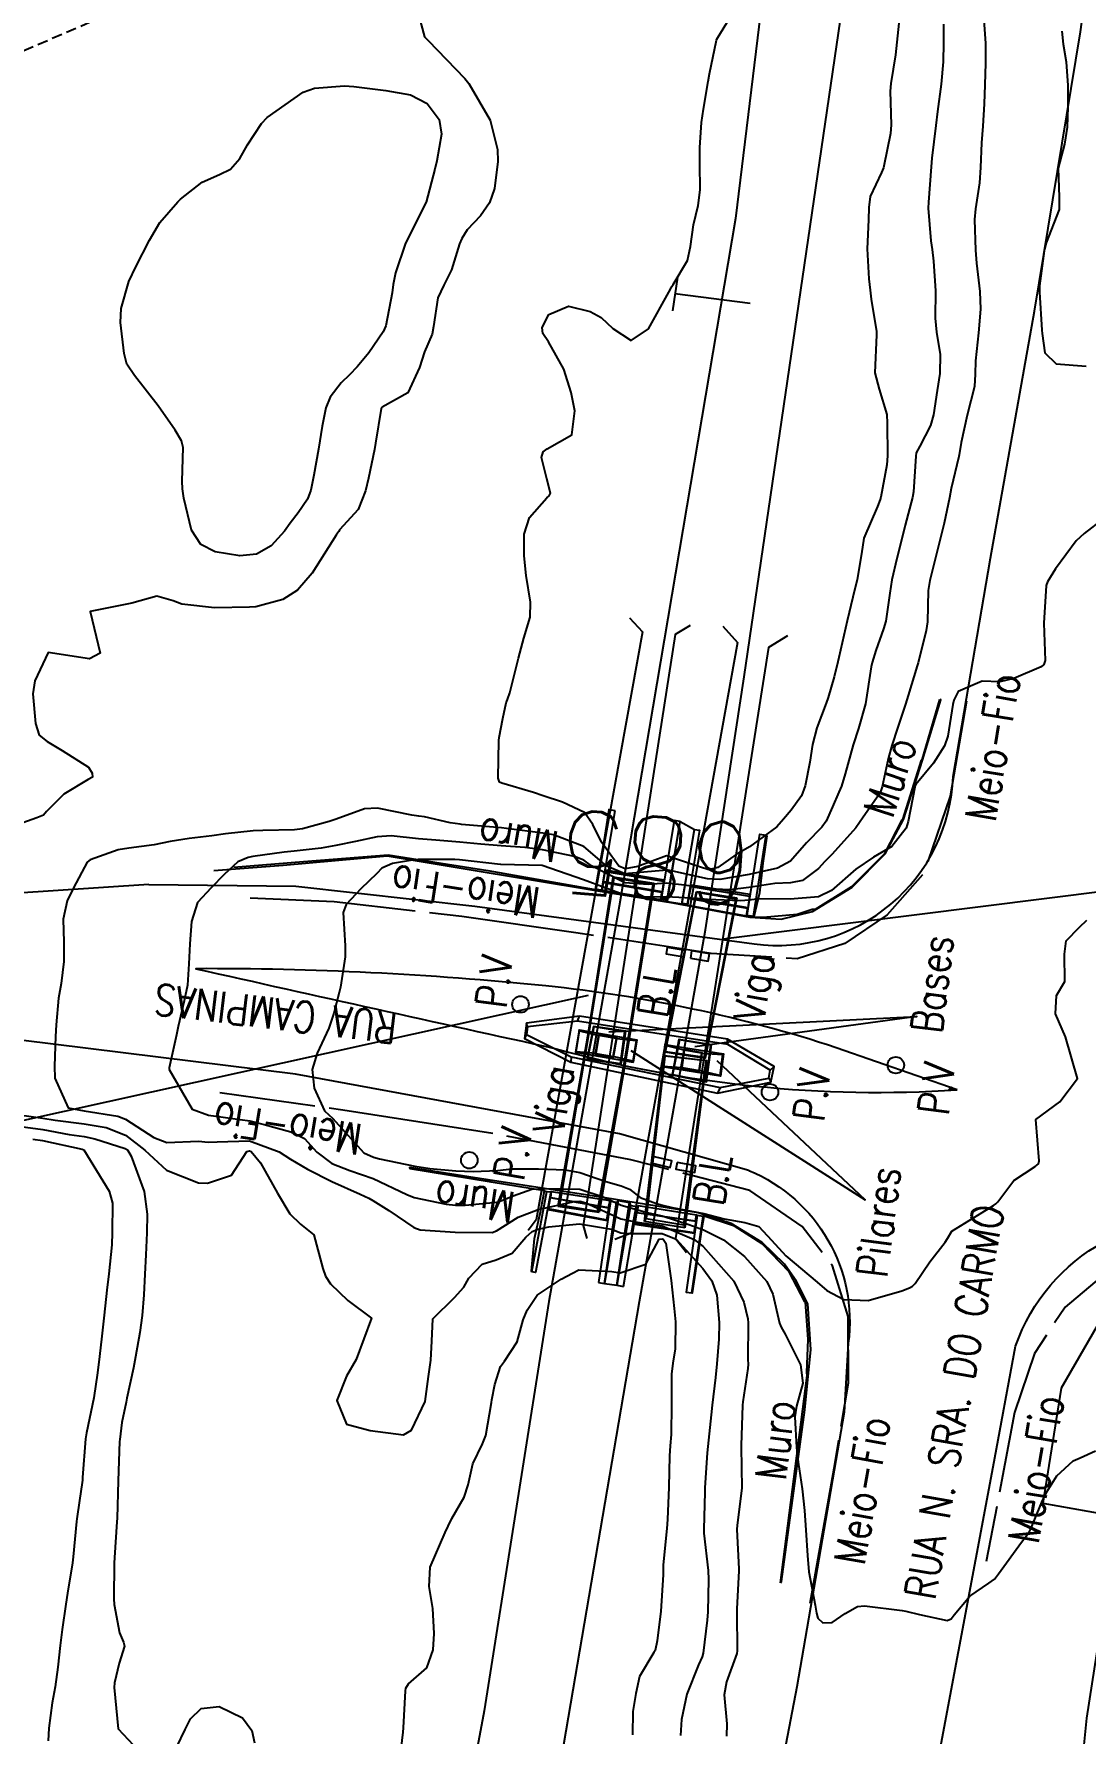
# Model space of a CAD drawing. Header units: metres. Extents: x 292545 to 299085, y 7450245 to 7463078.
# Drawn here: x 297021.1 to 297071.9, y 7453229 to 7453311.2 of the extents above; entities that cross this region are included whole.
import ezdxf
from ezdxf.enums import TextEntityAlignment as Align

# ---------------------------------------------------------------- set-up
doc = ezdxf.new("R2010")
doc.units = ezdxf.units.M
for name, pattern in [('CONTINUO', [0]), ('DASHED', [0.75, 0.5, -0.25]), ('TRACEJADO', [8.7, 8, -0.7])]:
    doc.linetypes.add(name, pattern=pattern)
for name, color, linetype in [('B.L.', 45, 'CONTINUO'), ('BASE', 45, 'Continuous'), ('Cotas', 45, 'Continuous'), ('Curvas de Nivel 1m', 11, 'Continuous'), ('Curvas de Nivel 5m', 15, 'Continuous'), ('Edificações', 30, 'Continuous'), ('Linha Férrea', 20, 'Continuous'), ('MEIO-FIO', 45, 'Continuous'), ('MURETA', 30, 'Continuous'), ('MURO', 30, 'Continuous'), ('P.I.', 45, 'CONTINUO'), ('P.V.', 45, 'CONTINUO'), ('PILAR', 45, 'Continuous'), ('Pontes e viadutos', 190, 'Continuous'), ('Pórtico', 62, 'Continuous'), ('TEXTO', 45, 'Continuous'), ('Vias Primárias', 230, 'Continuous'), ('Vias Secundárias', 230, 'DASHED'), ('VIGA', 190, 'Continuous')]:
    doc.layers.add(name, color=color, linetype=linetype)
doc.styles.add('ROMANS', font='romans', dxfattribs={"height": 0.2})
doc.styles.add('Style-STANDARD', font='STANDARD.shx')

msp = doc.modelspace()

# ---------------------------------------------------------------- linework, layer by layer
at = {"layer": 'B.L.', "linetype": 'CONTINUO'}
for points in [[(297051.697, 7453267.067, 682.752), (297051.648, 7453266.757, 682.789), (297052.527, 7453266.62, 682.78), (297052.576, 7453266.93, 682.752)], [(297052.82, 7453266.561, 682.777), (297053.683, 7453266.413, 682.806), (297053.743, 7453266.764, 682.776), (297052.88, 7453266.912, 682.776)], [(297051.01, 7453256.968, 682.921), (297050.933, 7453256.652, 682.864), (297051.844, 7453256.43, 682.864), (297051.921, 7453256.747, 682.935)], [(297052.181, 7453256.676, 682.92), (297052.121, 7453256.351, 682.894), (297053.031, 7453256.185, 682.894), (297053.09, 7453256.51, 682.939)]]:
    msp.add_polyline3d(points, close=True, dxfattribs=at)
at = {"layer": 'BASE', "linetype": 'CONTINUO'}
for points in [[(297048.157, 7453263.23, 684.451), (297048.143, 7453263.252, 683.941), (297047.833, 7453261.692, 683.993)], [(297049.659, 7453262.999, 684.441), (297049.698, 7453263.031, 683.923), (297048.143, 7453263.252, 683.941)], [(297049.45, 7453261.465, 684.474), (297049.472, 7453261.432, 683.949), (297049.698, 7453263.031, 683.923)], [(297052.29, 7453262.603, 684.433), (297052.272, 7453262.629, 683.903), (297051.935, 7453260.908, 683.959)], [(297053.809, 7453262.341, 684.453), (297053.84, 7453262.364, 683.908), (297052.272, 7453262.629, 683.903)], [(297053.584, 7453260.608, 684.473), (297053.607, 7453260.578, 683.945), (297053.84, 7453262.364, 683.908)], [(297047.856, 7453261.708, 684.496), (297047.833, 7453261.692, 683.993), (297049.472, 7453261.432, 683.949)], [(297051.959, 7453260.928, 684.451), (297051.935, 7453260.908, 683.959), (297053.607, 7453260.578, 683.945)]]:
    msp.add_polyline3d(points, dxfattribs=at)
for points in [[(297048.157, 7453263.23, 684.451), (297047.856, 7453261.708, 684.496), (297049.45, 7453261.465, 684.474), (297049.659, 7453262.999, 684.441)], [(297052.29, 7453262.603, 684.433), (297051.959, 7453260.928, 684.451), (297053.584, 7453260.608, 684.473), (297053.809, 7453262.341, 684.453)]]:
    msp.add_polyline3d(points, close=True, dxfattribs=at)
at = {"layer": 'Curvas de Nivel 1m', "flags": 128}
for points, elevation in [([(297039.585, 7453312.547), (297039.963, 7453311.113), (297040.14, 7453310.924), (297041.922, 7453309.092), (297042.111, 7453308.857), (297043.138, 7453307.08), (297043.499, 7453305.655), (297043.511, 7453305.076), (297043.354, 7453303.777), (297043.109, 7453303.079), (297042.673, 7453302.447), (297042.03, 7453301.773), (297041.769, 7453301.349), (297041.66, 7453301.094), (297041.272, 7453299.836), (297040.898, 7453299.101), (297040.609, 7453298.489), (297040.404, 7453297.106), (297040.347, 7453296.728), (297039.961, 7453295.874), (297039.727, 7453295.113), (297039.159, 7453293.898), (297037.924, 7453293.192), (297037.89, 7453293.174), (297037.87, 7453293.141), (297037.595, 7453291.454), (297037.545, 7453291.144), (297037.265, 7453289.771), (297037.117, 7453289.148), (297036.769, 7453288.252), (297035.854, 7453287.261), (297035.82, 7453287.194), (297035.801, 7453287.161), (297035.7, 7453287.011), (297034.54, 7453285.179), (297033.825, 7453284.357), (297033.123, 7453283.894), (297031.816, 7453283.545), (297031.509, 7453283.521), (297029.816, 7453283.493), (297028.236, 7453283.673), (297027.819, 7453283.826), (297027.03, 7453284.059), (297025.817, 7453283.726), (297023.813, 7453283.31), (297024.283, 7453281.303), (297023.78, 7453281.024), (297021.783, 7453281.33), (297021.135, 7453279.971), (297021.039, 7453279.337), (297021.171, 7453277.906), (297021.334, 7453277.334), (297021.73, 7453277.03), (297022.454, 7453276.594), (297023.718, 7453275.785), (297023.91, 7453275.502), (297023.914, 7453275.307), (297023.712, 7453275.186), (297022.538, 7453274.488), (297021.696, 7453273.654), (297021.551, 7453273.474), (297021.231, 7453273.335), (297020.093, 7453272.94)], 687), ([(297062.93, 7453312.068), (297062.809, 7453310.843), (297062.742, 7453310.235), (297062.507, 7453308.846), (297062.479, 7453308.476), (297062.53, 7453306.846), (297062.499, 7453306.436), (297062.168, 7453304.849), (297062.151, 7453304.77), (297062.068, 7453304.542), (297061.517, 7453303.392), (297061.453, 7453302.859), (297061.433, 7453302.255), (297061.368, 7453300.86), (297061.456, 7453299.403), (297061.51, 7453298.857), (297061.559, 7453298.427), (297061.819, 7453296.852), (297061.819, 7453296.7), (297061.741, 7453294.853), (297061.941, 7453294.074), (297062.318, 7453292.846), (297062.336, 7453292.428), (297062.348, 7453290.846), (297062.325, 7453290.418), (297062.022, 7453288.849), (297061.992, 7453288.728), (297061.868, 7453288.396), (297061.215, 7453286.86), (297061.093, 7453286.109), (297060.882, 7453284.864), (297060.677, 7453284.01), (297060.397, 7453282.871), (297060.005, 7453281.096), (297059.954, 7453280.877), (297059.776, 7453280.158), (297059.49, 7453279.159), (297059.391, 7453278.884), (297058.933, 7453277.7), (297058.727, 7453276.89), (297058.591, 7453276.025), (297058.373, 7453274.893), (297058.189, 7453274.411), (297057.695, 7453273.717), (297057.322, 7453273.272), (297057.003, 7453272.91), (297055.673, 7453271.938), (297055.034, 7453271.572), (297054.142, 7453270.945), (297053.776, 7453270.834), (297053.662, 7453270.837), (297053.316, 7453270.953), (297051.668, 7453271.499), (297050.277, 7453270.991), (297049.662, 7453270.874), (297049.369, 7453271.003), (297048.53, 7453272.161), (297048.112, 7453273.016), (297047.699, 7453273.603), (297046.639, 7453274.095), (297045.707, 7453274.409), (297045.232, 7453274.571), (297043.712, 7453275.017), (297043.599, 7453275.071), (297043.534, 7453275.253), (297043.56, 7453277.072), (297043.576, 7453277.231), (297043.749, 7453278.139), (297043.922, 7453278.906), (297043.975, 7453279.067), (297044.093, 7453279.392), (297044.514, 7453281.059), (297044.771, 7453282.034), (297045.085, 7453283.051), (297045.096, 7453283.768), (297044.882, 7453285.054), (297044.792, 7453286.005), (297044.795, 7453287.056), (297045.052, 7453287.865), (297045.879, 7453288.811), (297046.003, 7453288.917), (297046.063, 7453289.038), (297045.89, 7453289.729), (297045.625, 7453290.769), (297045.703, 7453291.043), (297045.904, 7453291.187), (297047.084, 7453291.856), (297047.234, 7453293.027), (297047.057, 7453293.908), (297046.709, 7453295.032), (297045.966, 7453296.352), (297045.686, 7453296.761), (297045.656, 7453297.045), (297045.979, 7453297.684), (297046.936, 7453298.077), (297047.981, 7453297.824), (297048.509, 7453297.542), (297049.067, 7453297.009), (297049.967, 7453296.417), (297050.792, 7453296.988), (297051.778, 7453298.76), (297051.894, 7453298.971), (297051.928, 7453299.037), (297051.995, 7453299.132), (297052.683, 7453300.293), (297052.832, 7453300.962), (297052.98, 7453302.014), (297053.205, 7453302.958), (297053.303, 7453303.708), (297053.28, 7453304.958), (297053.283, 7453305.756), (297053.363, 7453306.957), (297053.453, 7453307.603), (297053.684, 7453308.954), (297053.748, 7453309.324), (297054.081, 7453310.951), (297054.095, 7453310.999), (297054.144, 7453311.078), (297055.284, 7453312.933)], 687), ([(297065.062, 7453311.726), (297065.051, 7453310.816), (297065.045, 7453309.901), (297064.945, 7453308.818), (297064.769, 7453307.489), (297064.681, 7453306.821), (297064.498, 7453305.244), (297064.458, 7453304.824), (297064.327, 7453303.107), (297064.324, 7453302.826), (297064.45, 7453301.246), (297064.505, 7453300.823), (297064.578, 7453300.258), (297064.666, 7453298.82), (297064.657, 7453297.497), (297064.719, 7453296.819), (297064.896, 7453295.75), (297064.88, 7453294.821), (297064.752, 7453294.011), (297064.57, 7453292.824), (297064.432, 7453292.311), (297063.908, 7453291.311), (297063.743, 7453290.994), (297063.715, 7453290.832), (297063.603, 7453289.107), (297063.561, 7453288.833), (297063.209, 7453287.487), (297063.043, 7453286.838), (297062.801, 7453285.882), (297062.568, 7453284.843), (297062.47, 7453284.197), (297062.263, 7453282.845), (297062.164, 7453282.482), (297061.789, 7453281.432), (297061.608, 7453280.853), (297061.567, 7453280.639), (297061.294, 7453278.857), (297060.953, 7453277.654), (297060.684, 7453276.866), (297060.313, 7453275.465), (297060.133, 7453274.874), (297060.003, 7453274.581), (297059.698, 7453273.88), (297059.391, 7453273.179), (297059.175, 7453272.885), (297058.442, 7453272.126), (297057.666, 7453271.242), (297057.036, 7453270.909), (297055.66, 7453270.6), (297054.239, 7453270.363), (297053.657, 7453270.388), (297051.834, 7453270.796), (297051.661, 7453270.823), (297051.485, 7453270.797), (297049.659, 7453270.625), (297048.786, 7453271.009), (297047.677, 7453271.95), (297046.207, 7453272.513), (297045.686, 7453272.597), (297043.931, 7453272.824), (297043.69, 7453272.851), (297041.758, 7453273.023), (297041.692, 7453273.029), (297041.216, 7453273.097), (297039.965, 7453273.385), (297039.696, 7453273.42), (297039.354, 7453273.465), (297037.7, 7453273.806), (297037.075, 7453273.771), (297035.694, 7453273.283), (297035.357, 7453273.165), (297034.066, 7453272.806), (297033.686, 7453272.761), (297032.156, 7453272.735), (297031.685, 7453272.712), (297030.346, 7453272.56), (297029.681, 7453272.466), (297028.591, 7453272.334), (297027.677, 7453272.199), (297026.9, 7453272.042), (297025.672, 7453271.87), (297025.166, 7453271.792), (297023.81, 7453271.308), (297023.662, 7453271.189), (297023.007, 7453269.959), (297022.687, 7453269.32), (297022.509, 7453268.447), (297022.535, 7453267.321), (297022.537, 7453266.393), (297022.4, 7453265.322), (297022.283, 7453264.626), (297022.157, 7453263.324), (297022.124, 7453262.765), (297022.088, 7453261.325), (297022.103, 7453260.759), (297022.75, 7453259.318), (297023.521, 7453259.164), (297025.148, 7453258.914), (297025.518, 7453258.769), (297026.886, 7453257.889), (297027.507, 7453257.647), (297029.045, 7453257.708), (297029.507, 7453257.656), (297029.942, 7453257.668), (297031.508, 7453257.713), (297032.951, 7453257.196), (297033.498, 7453256.837), (297034.319, 7453256.35), (297035.482, 7453255.759), (297036.863, 7453255.146), (297037.273, 7453254.945), (297037.47, 7453254.829), (297038.252, 7453254.345), (297039.457, 7453253.533), (297039.765, 7453253.425), (297041.455, 7453253.307), (297043.233, 7453253.294), (297043.456, 7453253.375), (297044.496, 7453254.026), (297045.466, 7453254.398), (297047.227, 7453254.78), (297047.471, 7453254.803), (297047.765, 7453254.722), (297049.462, 7453253.952), (297050.253, 7453253.78), (297051.459, 7453253.603), (297053.003, 7453252.954), (297053.448, 7453252.616), (297054.919, 7453250.935), (297055.413, 7453249.913), (297055.597, 7453249.119), (297055.616, 7453248.927), (297055.6, 7453247.142), (297055.611, 7453246.927), (297055.597, 7453246.709), (297055.355, 7453245.097), (297055.342, 7453244.941), (297055.271, 7453242.994), (297055.271, 7453242.931), (297055.303, 7453240.93), (297055.076, 7453239.141), (297055.066, 7453238.932), (297055.164, 7453237.03), (297055.167, 7453236.931), (297055.07, 7453235.097), (297055.065, 7453234.932), (297055.09, 7453233.056), (297055.072, 7453232.931), (297054.569, 7453231.559), (297054.453, 7453230.937), (297054.586, 7453229.522), (297054.572, 7453228.936)], 686), ([(297070.78, 7453311.381), (297070.845, 7453310.749), (297070.982, 7453309.895), (297071.077, 7453308.746), (297071.075, 7453307.718), (297071.034, 7453306.746), (297070.903, 7453305.925), (297070.607, 7453304.752), (297070.644, 7453303.347), (297070.643, 7453302.751), (297070.027, 7453301.152), (297069.939, 7453300.846), (297069.925, 7453300.761), (297069.701, 7453299.06), (297069.693, 7453298.763), (297069.81, 7453296.926), (297069.826, 7453296.761), (297069.964, 7453295.828), (297070.502, 7453295.296), (297071.957, 7453295.18)], 684), ([(297072.78, 7453287.805), (297071.856, 7453287.082), (297071.472, 7453286.736), (297070.467, 7453285.378), (297070.083, 7453284.756), (297070.019, 7453284.568), (297069.915, 7453282.758), (297069.974, 7453280.947), (297069.914, 7453280.758), (297069.782, 7453280.643), (297068.466, 7453280.083), (297067.774, 7453279.922), (297066.934, 7453279.952), (297065.769, 7453279.453), (297065.553, 7453279.024), (297065.508, 7453278.813), (297065.273, 7453277.282), (297065.11, 7453276.816), (297064.569, 7453275.977), (297063.714, 7453274.953), (297063.674, 7453274.87), (297063.667, 7453274.83), (297063.357, 7453273.165), (297063.248, 7453272.834), (297062.565, 7453271.95), (297061.669, 7453271.441), (297060.828, 7453270.863), (297059.652, 7453269.831), (297059.012, 7453269.524), (297057.648, 7453269.405), (297056.144, 7453269.418), (297055.647, 7453269.362), (297055.254, 7453269.327), (297053.647, 7453269.397), (297053.163, 7453269.44), (297051.648, 7453269.526), (297050.163, 7453269.507), (297049.649, 7453269.603), (297048.704, 7453269.958), (297047.656, 7453270.345), (297045.663, 7453271.04), (297043.663, 7453271.089), (297043.643, 7453271.091), (297041.666, 7453271.313), (297041.436, 7453271.324), (297039.666, 7453271.318), (297039.478, 7453271.31), (297038.415, 7453271.132), (297037.899, 7453270.899), (297037.658, 7453270.645), (297036.897, 7453269.901), (297036.178, 7453269.155), (297036.029, 7453268.764), (297036.131, 7453267.155), (297036.14, 7453266.622), (297035.916, 7453265.157), (297035.846, 7453264.902), (297035.58, 7453263.896), (297035.344, 7453263.163), (297034.773, 7453261.953), (297034.535, 7453261.175), (297034.627, 7453260.266), (297035.13, 7453259.166), (297035.342, 7453258.984), (297035.519, 7453258.816), (297037.033, 7453257.145), (297037.5, 7453256.935), (297037.788, 7453256.847), (297039.494, 7453256.498), (297040.22, 7453256.381), (297041.491, 7453256.268), (297042.327, 7453256.245), (297043.491, 7453256.292), (297044.191, 7453256.365), (297045.486, 7453256.367), (297046.769, 7453256.314), (297047.485, 7453256.19), (297048.728, 7453255.76), (297049.478, 7453255.549), (297049.872, 7453255.389), (297050.387, 7453254.986), (297051.181, 7453254.685), (297051.469, 7453254.607), (297051.937, 7453254.497), (297053.465, 7453254.2), (297054.46, 7453253.943), (297055.461, 7453253.771), (297056.124, 7453253.584), (297056.741, 7453252.911), (297057.442, 7453252.164), (297058.959, 7453250.885), (297059.419, 7453250.478), (297060.243, 7453250.043), (297061.414, 7453249.999), (297063.049, 7453250.465), (297063.421, 7453250.61), (297063.559, 7453250.691), (297063.681, 7453250.827), (297064.391, 7453251.868), (297065.146, 7453252.813), (297065.26, 7453253.006), (297065.458, 7453253.357), (297066.933, 7453254.254), (297067.471, 7453254.593), (297067.581, 7453254.67), (297067.693, 7453254.778), (297068.456, 7453255.798), (297069.49, 7453256.487), (297069.645, 7453256.605), (297069.688, 7453256.758), (297069.523, 7453258.76), (297070.681, 7453259.599), (297071.543, 7453260.74), (297070.949, 7453262.746), (297070.472, 7453263.858), (297070.522, 7453264.751), (297070.918, 7453265.429), (297070.914, 7453266.747), (297070.982, 7453267.386), (297071.633, 7453268.06), (297071.983, 7453268.389)], 684), ([(297019.811, 7453259.056), (297021.518, 7453258.813), (297022.119, 7453258.722), (297023.515, 7453258.541), (297024.578, 7453258.358), (297025.51, 7453257.998), (297026.455, 7453257.27), (297027.489, 7453256.302), (297029.037, 7453255.687), (297029.479, 7453255.674), (297030.641, 7453256.067), (297031.387, 7453257.212), (297031.503, 7453257.241), (297031.59, 7453257.209), (297032.048, 7453256.651), (297032.868, 7453255.196), (297033.463, 7453254.186), (297033.974, 7453253.698), (297034.623, 7453253.178), (297035.051, 7453251.551), (297035.184, 7453251.172), (297035.419, 7453250.809), (297036.262, 7453250.008), (297037.403, 7453249.14), (297036.662, 7453247.151), (297036.192, 7453246.336), (297035.73, 7453245.164), (297036.204, 7453244.019), (297037.339, 7453243.711), (297038.958, 7453243.502), (297039.339, 7453243.734), (297039.994, 7453245.11), (297040.162, 7453246.317), (297040.268, 7453247.107), (297040.326, 7453248.04), (297040.365, 7453249.106), (297041.413, 7453250.146), (297041.865, 7453250.639), (297042.117, 7453251.083), (297042.759, 7453251.751), (297043.436, 7453251.963), (297044.213, 7453252.291), (297044.865, 7453253.056), (297045.172, 7453253.336), (297045.457, 7453253.448), (297045.982, 7453253.566), (297047.46, 7453253.709), (297049.012, 7453253.45), (297049.456, 7453253.277), (297049.704, 7453253.245), (297051.456, 7453253.232), (297052.134, 7453252.963), (297053.432, 7453251.546), (297053.86, 7453250.946), (297054.108, 7453250.251), (297054.218, 7453248.942), (297054.203, 7453248.134), (297054.106, 7453246.943), (297054.037, 7453246.279), (297053.878, 7453244.945), (297053.823, 7453244.47), (297053.66, 7453242.947), (297053.637, 7453242.638), (297053.526, 7453240.948), (297053.515, 7453240.733), (297053.467, 7453238.948), (297053.479, 7453238.75), (297053.683, 7453236.946), (297053.695, 7453236.507), (297053.662, 7453234.946), (297053.639, 7453234.536), (297053.439, 7453232.948), (297053.386, 7453232.773), (297053.207, 7453232.383), (297052.652, 7453230.958), (297052.393, 7453229.743), (297052.351, 7453228.962)], 687), ([(297020.437, 7453258.418), (297021.512, 7453258.27), (297022.796, 7453258.031), (297023.509, 7453257.924), (297024.027, 7453257.821), (297025.504, 7453257.35), (297025.605, 7453257.279), (297025.796, 7453256.979), (297026.409, 7453255.271), (297026.559, 7453254.172), (297026.549, 7453253.269), (297026.494, 7453252.213), (297026.445, 7453251.27), (297026.404, 7453250.279), (297026.319, 7453249.271), (297026.209, 7453248.458), (297026.004, 7453247.274), (297025.903, 7453246.747), (297025.584, 7453245.278), (297025.541, 7453245.089), (297025.341, 7453244.102), (297025.233, 7453243.281), (297025.227, 7453243.177), (297025.162, 7453241.282), (297025.107, 7453239.471), (297025.095, 7453239.292), (297024.981, 7453237.578), (297024.974, 7453237.293), (297024.952, 7453235.578), (297024.965, 7453235.293), (297025.219, 7453233.925), (297025.41, 7453233.482), (297025.463, 7453233.286), (297025.205, 7453232.459), (297024.979, 7453231.509), (297024.968, 7453231.292), (297025.163, 7453229.29), (297026.129, 7453228.252)], 688), ([(297021.039, 7453257.804), (297021.507, 7453257.738), (297023.425, 7453257.311), (297023.502, 7453257.281), (297024.727, 7453255.291), (297024.884, 7453254.706), (297024.877, 7453253.289), (297024.846, 7453252.689), (297024.713, 7453251.291), (297024.617, 7453250.494), (297024.482, 7453249.294), (297024.376, 7453248.279), (297024.264, 7453247.297), (297024.166, 7453246.503), (297023.979, 7453245.301), (297023.629, 7453243.599), (297023.586, 7453243.306), (297023.44, 7453241.434), (297023.436, 7453241.308), (297023.425, 7453241.195), (297023.298, 7453240.333), (297023.16, 7453239.436), (297023.144, 7453239.311), (297022.98, 7453237.599), (297022.946, 7453237.313), (297022.716, 7453235.84), (297022.638, 7453235.316), (297022.446, 7453234.092), (297022.356, 7453233.319), (297022.247, 7453232.275), (297022.11, 7453231.321), (297021.964, 7453230.539), (297021.81, 7453229.324), (297021.779, 7453228.701)], 689), ([(297038.751, 7453227.52), (297038.93, 7453229.122), (297038.95, 7453229.338), (297039.05, 7453231.121), (297039.069, 7453231.246), (297039.196, 7453231.468), (297040.084, 7453232.231), (297040.381, 7453233.108), (297040.436, 7453233.892), (297040.372, 7453235.109), (297040.188, 7453236.171), (297040.235, 7453237.11), (297040.974, 7453238.788), (297041.114, 7453239.093), (297041.287, 7453239.457), (297041.889, 7453240.492), (297042.084, 7453241.082), (297042.298, 7453242.1), (297042.774, 7453243.076), (297042.937, 7453243.474), (297043.215, 7453245.071), (297043.231, 7453245.195), (297043.366, 7453245.946), (297043.636, 7453246.81), (297043.834, 7453247.065), (297044.452, 7453247.999), (297044.739, 7453249.057), (297044.926, 7453249.537), (297045.415, 7453250.261), (297046.575, 7453251.033), (297047.131, 7453251.321), (297047.43, 7453251.48), (297049.03, 7453251.403), (297049.428, 7453251.344), (297050.673, 7453251.749), (297051.315, 7453252.972), (297051.453, 7453252.989), (297051.508, 7453252.969), (297051.639, 7453252.779), (297051.889, 7453250.973), (297052.045, 7453249.606), (297052.107, 7453248.969), (297052.083, 7453247.663), (297051.977, 7453246.971), (297051.915, 7453246.431), (297051.906, 7453244.972), (297051.888, 7453243.521), (297051.845, 7453242.972), (297051.811, 7453242.487), (297051.777, 7453240.973), (297051.721, 7453239.407), (297051.69, 7453238.974), (297051.503, 7453237.214), (297051.501, 7453236.976), (297051.507, 7453236.729), (297051.397, 7453234.978), (297051.219, 7453233.539), (297051.116, 7453233.079), (297051.056, 7453232.982), (297050.368, 7453231.822), (297050.184, 7453230.99), (297050.039, 7453230.133), (297050.029, 7453228.991)], 688), ([(297027.988, 7453228.418), (297028.393, 7453229.248), (297028.65, 7453229.766), (297029.178, 7453230.265), (297030.04, 7453230.367), (297031.172, 7453229.819), (297031.622, 7453229.205), (297031.757, 7453228.604)], 688)]:
    msp.add_lwpolyline(points, dxfattribs=dict(at, elevation=elevation))
at = {"layer": 'Curvas de Nivel 1m', "elevation": 688, "flags": 128}
msp.add_lwpolyline([(297038.107, 7453308.514), (297039.285, 7453308.303), (297040.101, 7453307.876), (297040.673, 7453307.104), (297040.788, 7453306.401), (297040.56, 7453305.105), (297040.467, 7453304.706), (297040.043, 7453303.11), (297039.045, 7453301.125), (297038.565, 7453299.688), (297038.456, 7453299.133), (297038.399, 7453298.732), (297038.092, 7453297.138), (297037.97, 7453296.846), (297037.277, 7453295.829), (297036.721, 7453295.152), (297036.339, 7453294.764), (297035.941, 7453294.383), (297035.411, 7453293.688), (297035.204, 7453293.171), (297035.021, 7453292.28), (297034.846, 7453291.176), (297034.626, 7453289.915), (297034.47, 7453289.181), (297034.31, 7453288.75), (297033.866, 7453288.089), (297033.469, 7453287.583), (297033.193, 7453287.197), (297032.563, 7453286.486), (297031.842, 7453286.092), (297031.044, 7453286.015), (297029.843, 7453286.202), (297029.16, 7453286.555), (297028.698, 7453287.247), (297028.331, 7453288.798), (297028.264, 7453289.254), (297028.247, 7453289.615), (297028.298, 7453291.254), (297028.228, 7453291.577), (297027.911, 7453292.088), (297027.092, 7453293.268), (297025.945, 7453294.737), (297025.58, 7453295.284), (297025.445, 7453295.799), (297025.274, 7453297.287), (297025.297, 7453297.973), (297025.672, 7453299.283), (297026.01, 7453299.987), (297026.673, 7453301.273), (297027.167, 7453302.133), (297028.042, 7453303.125), (297028.18, 7453303.258), (297029.219, 7453304.08), (297030.061, 7453304.446), (297030.586, 7453304.704), (297031.034, 7453305.22), (297031.419, 7453305.877), (297032.09, 7453306.92), (297032.367, 7453307.206), (297034.105, 7453308.438), (297034.656, 7453308.626), (297036.109, 7453308.73), (297036.551, 7453308.713)], close=True, dxfattribs=at)
at = {"layer": 'Curvas de Nivel 5m', "elevation": 685, "flags": 128}
msp.add_lwpolyline([(297067.016, 7453311.929), (297067.097, 7453310.79), (297067.083, 7453309.836), (297067.051, 7453308.791), (297067.024, 7453307.871), (297066.954, 7453306.791), (297066.894, 7453305.978), (297066.851, 7453304.792), (297066.804, 7453304.044), (297066.603, 7453302.794), (297066.562, 7453302.27), (297066.603, 7453300.794), (297066.651, 7453300.156), (297066.812, 7453298.792), (297066.842, 7453297.934), (297066.748, 7453296.792), (297066.605, 7453295.446), (297066.585, 7453294.801), (297066.55, 7453294.195), (297066.206, 7453292.806), (297065.91, 7453291.489), (297065.822, 7453290.893), (297065.804, 7453290.811), (297065.433, 7453289.261), (297065.347, 7453288.815), (297065.093, 7453287.586), (297064.898, 7453286.82), (297064.684, 7453285.982), (297064.391, 7453284.824), (297064.321, 7453284.329), (297064.282, 7453282.825), (297064.228, 7453282.397), (297063.826, 7453280.83), (297063.819, 7453280.794), (297063.782, 7453280.692), (297063.345, 7453279.257), (297063.22, 7453278.835), (297062.853, 7453277.732), (297062.556, 7453276.842), (297062.378, 7453276.191), (297062.097, 7453274.846), (297062, 7453274.556), (297061.702, 7453274.127), (297061.18, 7453273.368), (297060.826, 7453272.863), (297059.67, 7453271.579), (297059.326, 7453271.224), (297059.023, 7453270.886), (297058.249, 7453270.302), (297057.656, 7453270.196), (297056.911, 7453270.167), (297055.653, 7453269.979), (297054.733, 7453269.858), (297053.653, 7453269.91), (297052.531, 7453270.085), (297051.655, 7453270.175), (297050.783, 7453270.112), (297049.655, 7453270.199), (297048.046, 7453271.016), (297047.667, 7453271.286), (297047.228, 7453271.466), (297045.674, 7453271.796), (297044.818, 7453271.911), (297043.677, 7453271.984), (297042.698, 7453272.06), (297041.679, 7453272.171), (297040.523, 7453272.264), (297039.681, 7453272.332), (297038.353, 7453272.463), (297037.682, 7453272.425), (297036.636, 7453272.193), (297035.676, 7453272.001), (297034.968, 7453271.876), (297033.671, 7453271.731), (297033.181, 7453271.684), (297031.667, 7453271.468), (297031.452, 7453271.427), (297030.941, 7453271.217), (297030.285, 7453270.596), (297029.65, 7453269.961), (297028.99, 7453269.24), (297028.71, 7453268.321), (297028.617, 7453267.25), (297028.578, 7453266.281), (297028.512, 7453265.251), (297028.35, 7453264.488), (297028.066, 7453263.255), (297027.981, 7453262.842), (297027.622, 7453261.259), (297027.628, 7453261.174), (297028.737, 7453259.248), (297029.52, 7453258.956), (297031.053, 7453258.752), (297031.518, 7453258.684), (297032.212, 7453258.507), (297033.513, 7453258.152), (297034.162, 7453257.833), (297034.762, 7453257.171), (297035.495, 7453256.617), (297036.354, 7453256.287), (297037.484, 7453255.902), (297039.121, 7453255.124), (297039.471, 7453254.974), (297041.023, 7453254.651), (297041.468, 7453254.609), (297041.942, 7453254.612), (297043.47, 7453254.756), (297043.709, 7453254.829), (297044.261, 7453255.062), (297045.151, 7453255.38), (297045.476, 7453255.406), (297045.846, 7453255.414), (297047.477, 7453255.388), (297048.606, 7453255.009), (297049.469, 7453254.605), (297050.741, 7453254.256), (297051.464, 7453254.091), (297052.742, 7453253.675), (297053.458, 7453253.413), (297054.427, 7453252.94), (297055.441, 7453252.123), (297056.514, 7453250.914), (297056.815, 7453250.307), (297057.138, 7453248.904), (297057.205, 7453248.707), (297057.398, 7453248.378), (297058.148, 7453246.892), (297058.26, 7453246), (297057.949, 7453244.894), (297057.866, 7453244.376), (297057.959, 7453242.894), (297058.035, 7453242.18), (297058.229, 7453240.891), (297058.335, 7453239.847), (297058.409, 7453238.889), (297058.482, 7453237.676), (297058.543, 7453236.887), (297058.857, 7453235.265), (297058.914, 7453234.885), (297058.977, 7453234.631), (297059.228, 7453234.413), (297059.678, 7453234.426), (297060.313, 7453234.869), (297060.896, 7453235.206), (297061.239, 7453235.236), (297063.058, 7453235.011), (297063.235, 7453234.985), (297063.9, 7453234.823), (297065.23, 7453234.527), (297065.432, 7453234.607), (297065.578, 7453234.807), (297066.339, 7453235.707), (297067.256, 7453236.335), (297067.521, 7453236.524), (297067.723, 7453236.783), (297068.831, 7453238.32), (297069.177, 7453238.762), (297069.285, 7453238.966), (297069.81, 7453240.243), (297070.053, 7453240.753), (297070.543, 7453241.519), (297071.326, 7453242.247), (297071.666, 7453242.397), (297072.405, 7453242.724)], dxfattribs=at)
at = {"layer": 'Edificações'}
msp.add_lwpolyline([(297127.859, 7453239.953), (297123.09, 7453240.607), (297123.639, 7453243.217), (297115.671, 7453244.579), (297114.902, 7453240.582), (297111.356, 7453241.08), (297112.125, 7453245.142), (297095.297, 7453247.924), (297094.745, 7453240.115), (297093.456, 7453240.227), (297092.907, 7453235.579), (297091.636, 7453235.773), (297093.506, 7453246.58), (297078.221, 7453249.213), (297073.148, 7453249.918), (297070.739, 7453245.754), (297069.854, 7453240.196), (297073.492, 7453239.559), (297071.973, 7453229.797), (297071.287, 7453223.034)], dxfattribs=at)
at = {"layer": 'Linha Férrea', "linetype": 'Continuous'}
msp.add_lwpolyline([(297027.396, 7453126.655), (297043.491, 7453209.755), (297050.364, 7453249.95), (297053.561, 7453267.931), (297055.417, 7453280.154), (297060.259, 7453313.177), (297062.658, 7453332.783), (297064.966, 7453353.916), (297066.35, 7453373.385), (297067.916, 7453395.071), (297068.239, 7453416.709), (297068.654, 7453436.089), (297067.409, 7453456.068), (297066.441, 7453476.83), (297063.764, 7453498.24), (297060.211, 7453518.401), (297056.153, 7453538.658)], dxfattribs=at)
msp.add_lwpolyline([(297052.974, 7453532.524), (297057.376, 7453509.422), (297061.777, 7453479.216), (297062.169, 7453473.526), (297062.614, 7453468.927), (297063.104, 7453464.637, 0.036811), (297063.298, 7453463.615, -0.083644), (297063.494, 7453461.532, 0.027204), (297063.417, 7453457.362), (297064.349, 7453431.107), (297063.806, 7453397.913), (297061.843, 7453365.261), (297058.933, 7453334.638), (297055.004, 7453302.324), (297049.382, 7453269.066), (297045.981, 7453249.95), (297042.859, 7453230.151), (297036.137, 7453194.268), (297025.969, 7453139.523), (297022.09, 7453119.089)], format="xyb", dxfattribs=at)
at = {"layer": 'MEIO-FIO', "linetype": 'TRACEJADO', "flags": 128}
for points in [[(297066.174, 7453278.987), (297065.381, 7453274.393), (297064.096, 7453270.656), (297062.331, 7453268.645), (297060.289, 7453267.258), (297057.977, 7453266.53), (297053.828, 7453266.772), (297051.56, 7453267.137), (297047.286, 7453267.776), (297041.778, 7453268.574), (297035.599, 7453269.283), (297031.014, 7453269.487)], [(297058.613, 7453235.36), (297059.778, 7453241.894), (297060.464, 7453246.019), (297060.45, 7453249.233), (297059.689, 7453251.677), (297058.223, 7453253.576), (297055.7, 7453255.322), (297049.937, 7453256.806), (297043.725, 7453257.999), (297036.028, 7453259.205), (297030.068, 7453260.035)], [(297077.313, 7453252.115), (297074.611, 7453251.963), (297072.679, 7453251.145), (297070.933, 7453249.677), (297069.454, 7453247.435), (297068.495, 7453244.581), (297067.126, 7453237.384)]]:
    msp.add_lwpolyline(points, dxfattribs=at)
at = {"layer": 'MURETA', "linetype": 'CONTINUO'}
for points in [[(297047.369, 7453263.501, 683.931), (297047.457, 7453263.745, 682.989), (297044.902, 7453263.414, 683.127)], [(297054.626, 7453262.372, 683.914), (297054.617, 7453262.639, 682.963), (297047.457, 7453263.745, 682.989)], [(297044.949, 7453263.24, 684.077), (297044.902, 7453263.414, 683.127), (297044.805, 7453262.675, 683.137)], [(297044.894, 7453262.863, 684.087), (297044.805, 7453262.675, 683.137), (297047.045, 7453261.522, 683.034)], [(297056.677, 7453261.145, 684.035), (297056.865, 7453261.32, 683.1), (297054.617, 7453262.639, 682.963)], [(297047.055, 7453261.785, 683.996), (297047.045, 7453261.522, 683.034), (297054.139, 7453260.024, 683.02)], [(297056.621, 7453260.759, 684.04), (297056.704, 7453260.558, 683.106), (297056.865, 7453261.32, 683.1)], [(297054.266, 7453260.306, 683.944), (297054.139, 7453260.024, 683.02), (297056.704, 7453260.558, 683.106)]]:
    msp.add_polyline3d(points, dxfattribs=at)
msp.add_polyline3d([(297056.621, 7453260.759, 684.04), (297056.677, 7453261.145, 684.035), (297054.626, 7453262.372, 683.914), (297047.369, 7453263.501, 683.931), (297044.949, 7453263.24, 684.077), (297044.894, 7453262.863, 684.087), (297047.055, 7453261.785, 683.996), (297054.266, 7453260.306, 683.944)], close=True, dxfattribs=at)
at = {"layer": 'MURO', "linetype": 'CONTINUO'}
for points in [[(297029.787, 7453270.788, 684.94), (297033.14, 7453271.055, 684.478), (297038.162, 7453271.501, 683.921), (297041.832, 7453270.884, 683.581), (297048.25, 7453269.82, 683.133), (297051.977, 7453269.23, 683.013), (297055.7, 7453268.536, 683.073), (297057.219, 7453268.438, 683.164), (297058.728, 7453268.807, 683.289), (297060.648, 7453269.994, 683.457), (297062.246, 7453271.606, 683.593), (297063.13, 7453273.261, 683.735), (297064.051, 7453276.127, 683.898), (297064.923, 7453279.047, 683.952), (297064.888, 7453279.056, 684.299)], [(297055.897, 7453268.551, 685.305), (297056.336, 7453268.536, 685.297), (297057.982, 7453268.677, 685.3), (297058.708, 7453268.916, 685.299), (297058.863, 7453268.925, 685.09), (297060.622, 7453270.027, 685.091), (297060.63, 7453270.023, 684.896), (297062.218, 7453271.621, 684.896), (297062.221, 7453271.62, 684.7), (297063.063, 7453273.243, 684.689), (297063.085, 7453273.263, 684.487), (297063.996, 7453276.136, 684.485), (297064.02, 7453276.138, 684.302), (297064.888, 7453279.056, 684.299)], [(297030.757, 7453270.952, 685.599), (297034.114, 7453271.226, 685.567), (297038.209, 7453271.552, 685.538), (297043.036, 7453270.787, 685.517), (297048.225, 7453269.877, 685.518)], [(297043.197, 7453255.725, 685.884), (297042.937, 7453255.847, 683.311), (297039.248, 7453256.43, 683.519), (297039.265, 7453256.359, 685.893)], [(297045.764, 7453255.306, 685.871), (297043.197, 7453255.725, 685.884), (297039.265, 7453256.359, 685.893)], [(297057.171, 7453236.355, 685.186), (297057.224, 7453236.408, 684.907), (297058.356, 7453244.71, 684.38), (297058.652, 7453247.63, 684.117), (297058.501, 7453249.839, 683.907), (297057.933, 7453250.947, 683.697), (297057.378, 7453251.764, 683.572), (297056.297, 7453252.802, 683.446), (297054.8, 7453253.723, 683.275), (297053.195, 7453254.237, 683.188), (297048.7, 7453254.964, 683.148), (297042.937, 7453255.847, 683.311)], [(297057.171, 7453236.355, 685.186), (297058.469, 7453246.366, 685.181), (297058.471, 7453246.37, 685.181), (297058.454, 7453246.524, 685.375), (297058.52, 7453248.117, 685.393), (297058.381, 7453249.935, 685.388), (297058.361, 7453249.937, 685.59), (297057.603, 7453251.393, 685.571), (297056.287, 7453252.742, 685.544), (297054.959, 7453253.588, 685.538), (297053.483, 7453254.08, 685.521)]]:
    msp.add_polyline3d(points, dxfattribs=at)
at = {"layer": 'P.I.', "linetype": 'CONTINUO'}
for points in [[(297048.903, 7453273.732, 687.643), (297048.878, 7453273.742, 687.636), (297048.632, 7453272.198, 686.632), (297048.401, 7453270.875, 685.977), (297048.225, 7453269.877, 685.518)], [(297048.225, 7453269.877, 685.518), (297048.259, 7453269.897, 687.695), (297048.539, 7453269.863, 687.696), (297049.179, 7453273.68, 687.643)], [(297049.179, 7453273.68, 687.643), (297048.903, 7453273.732, 687.643), (297048.259, 7453269.897, 687.695)], [(297052.039, 7453273.215, 687.695), (297051.408, 7453269.404, 687.676), (297051.707, 7453269.364, 687.679)], [(297051.707, 7453269.364, 687.679), (297052.336, 7453273.166, 687.695), (297052.039, 7453273.215, 687.695)], [(297051.712, 7453269.295, 685.884), (297052.336, 7453273.166, 687.695)], [(297052.336, 7453273.166, 687.695), (297053.025, 7453272.782, 687.694)], [(297052.407, 7453269.175, 685.906), (297053.025, 7453272.782, 687.694)], [(297052.672, 7453269.165, 687.471), (297052.427, 7453269.2, 687.297), (297053.025, 7453272.782, 687.694)], [(297053.025, 7453272.782, 687.694), (297053.268, 7453272.742, 687.694), (297052.672, 7453269.165, 687.471)], [(297055.568, 7453268.631, 687.673), (297056.185, 7453272.551, 687.664), (297056.494, 7453272.502, 687.664)], [(297055.568, 7453268.631, 687.673), (297055.874, 7453268.593, 687.672), (297056.494, 7453272.502, 687.664)], [(297056.494, 7453272.502, 687.664), (297056.515, 7453272.475, 687.381), (297056.325, 7453271.15, 686.436), (297056.169, 7453269.707, 685.455), (297055.897, 7453268.551, 685.305), (297055.874, 7453268.593, 687.672)], [(297048.617, 7453270.242, 686.727), (297048.71, 7453270.744, 686.835), (297051.518, 7453270.273, 686.835), (297051.454, 7453269.766, 686.727)], [(297051.518, 7453270.273, 686.835), (297051.55, 7453270.327, 687.683), (297048.713, 7453270.802, 687.683), (297048.71, 7453270.744, 686.835)], [(297048.539, 7453269.863, 687.696), (297048.553, 7453269.847, 686.441), (297051.395, 7453269.397, 686.456), (297051.408, 7453269.404, 687.676)], [(297048.553, 7453269.847, 686.441), (297048.618, 7453270.214, 686.524), (297051.432, 7453269.741, 686.524), (297051.395, 7453269.397, 686.456)], [(297051.432, 7453269.741, 686.524), (297051.454, 7453269.766, 686.727), (297048.617, 7453270.242, 686.727), (297048.618, 7453270.214, 686.524)], [(297052.745, 7453269.488, 686.695), (297052.859, 7453270.015, 686.779), (297055.679, 7453269.547, 686.779), (297055.606, 7453268.99, 686.686)], [(297055.679, 7453269.547, 686.779), (297055.703, 7453269.64, 687.619), (297052.858, 7453270.091, 687.619), (297052.859, 7453270.015, 686.779)], [(297051.707, 7453269.364, 687.679), (297051.712, 7453269.295, 685.884), (297052.407, 7453269.175, 685.906), (297052.427, 7453269.2, 687.297)], [(297052.672, 7453269.165, 687.471), (297052.697, 7453269.125, 686.431), (297055.525, 7453268.607, 686.451), (297055.568, 7453268.631, 687.673)], [(297052.697, 7453269.125, 686.431), (297052.752, 7453269.44, 686.507), (297055.58, 7453268.968, 686.507), (297055.525, 7453268.607, 686.451)], [(297055.58, 7453268.968, 686.507), (297055.606, 7453268.99, 686.686), (297052.745, 7453269.488, 686.695), (297052.752, 7453269.44, 686.507)], [(297045.155, 7453251.39, 687.859), (297045.134, 7453251.419, 687.722), (297045.281, 7453252.997, 686.631), (297045.595, 7453254.358, 686.048), (297045.596, 7453254.385, 686.043), (297045.764, 7453255.306, 685.871), (297045.889, 7453255.271, 687.882), (297046.073, 7453255.25, 687.887)], [(297045.155, 7453251.39, 687.859), (297045.889, 7453255.271, 687.882)], [(297046.073, 7453255.25, 687.887), (297045.336, 7453251.355, 687.859), (297045.155, 7453251.39, 687.859)], [(297046.043, 7453254.957, 686.946), (297045.952, 7453254.442, 687.113), (297048.789, 7453253.905, 687.113), (297048.883, 7453254.464, 686.95)], [(297048.864, 7453254.493, 686.718), (297048.883, 7453254.464, 686.95), (297046.043, 7453254.957, 686.946), (297046.057, 7453254.982, 686.718)], [(297046.091, 7453255.27, 686.652), (297046.057, 7453254.982, 686.718), (297048.864, 7453254.493, 686.718), (297048.944, 7453254.828, 686.659)], [(297046.073, 7453255.25, 687.887), (297046.091, 7453255.27, 686.652), (297048.944, 7453254.828, 686.659), (297048.964, 7453254.791, 687.88)], [(297049.252, 7453254.735, 687.872), (297048.964, 7453254.791, 687.88), (297048.375, 7453250.864, 687.89)], [(297049.325, 7453254.838, 686.051), (297048.665, 7453250.821, 687.89)], [(297048.665, 7453250.821, 687.89), (297049.252, 7453254.735, 687.872)], [(297049.252, 7453254.735, 687.872), (297049.325, 7453254.838, 686.051), (297049.877, 7453254.741, 686.049), (297049.932, 7453254.586, 687.908)], [(297049.261, 7453250.741, 687.924), (297049.877, 7453254.741, 686.049)], [(297045.952, 7453254.442, 687.113), (297045.937, 7453254.408, 687.771), (297048.794, 7453253.869, 687.771), (297048.789, 7453253.905, 687.113)], [(297049.932, 7453254.586, 687.908), (297049.261, 7453250.741, 687.924)], [(297049.583, 7453250.685, 687.924), (297050.256, 7453254.541, 687.834)], [(297049.932, 7453254.586, 687.908), (297050.256, 7453254.541, 687.834)], [(297050.211, 7453254.239, 686.952), (297050.135, 7453253.73, 687.07), (297053.013, 7453253.296, 687.07), (297053.103, 7453253.824, 686.947)], [(297053.073, 7453253.853, 686.689), (297053.103, 7453253.824, 686.947), (297050.211, 7453254.239, 686.952), (297050.239, 7453254.26, 686.689)], [(297050.301, 7453254.581, 686.653), (297050.239, 7453254.26, 686.689), (297053.073, 7453253.853, 686.689), (297053.116, 7453254.12, 686.639)], [(297053.157, 7453254.104, 687.899), (297053.116, 7453254.12, 686.639), (297050.301, 7453254.581, 686.653), (297050.256, 7453254.541, 687.834)], [(297053.447, 7453254.064, 687.884), (297053.157, 7453254.104, 687.899), (297052.611, 7453250.405, 687.897), (297052.9, 7453250.363, 687.897)], [(297052.9, 7453250.363, 687.897), (297052.927, 7453250.366, 687.897), (297053.143, 7453251.853, 686.559), (297053.379, 7453253.44, 685.647), (297053.483, 7453254.08, 685.521), (297053.447, 7453254.064, 687.884)], [(297052.9, 7453250.363, 687.897), (297053.447, 7453254.064, 687.884)], [(297050.135, 7453253.73, 687.07), (297050.121, 7453253.698, 687.918), (297053.02, 7453253.263, 687.918), (297053.013, 7453253.296, 687.07)], [(297048.375, 7453250.864, 687.89), (297048.665, 7453250.821, 687.89), (297049.261, 7453250.741, 687.924), (297049.583, 7453250.685, 687.924)]]:
    msp.add_polyline3d(points, dxfattribs=at)
at = {"layer": 'P.V.', "linetype": 'CONTINUO'}
for centre in [(297044.611, 7453264.319, 683.138), (297062.753, 7453261.38, 683.426), (297056.671, 7453260.074, 683.104), (297042.134, 7453256.783, 683.297)]:
    msp.add_circle(centre, 0.4, dxfattribs=at)
at = {"layer": 'PILAR', "linetype": 'CONTINUO'}
for points in [[(297047.461, 7453263.044, 686.338), (297047.439, 7453263.084, 686.855), (297047.274, 7453262.005, 686.871), (297047.303, 7453262.031, 686.342)], [(297048.247, 7453261.941, 685.665), (297047.303, 7453262.031, 686.342), (297047.461, 7453263.044, 686.338), (297048.398, 7453262.809, 685.664)], [(297047.439, 7453263.084, 686.855), (297050.237, 7453262.601, 686.856)], [(297048.398, 7453262.809, 685.664), (297048.38, 7453262.832, 684.477), (297048.221, 7453261.919, 684.492)], [(297049.245, 7453262.664, 685.661), (297049.268, 7453262.682, 684.466), (297048.38, 7453262.832, 684.477)], [(297049.082, 7453261.801, 685.663), (297049.1, 7453261.774, 684.475), (297049.268, 7453262.682, 684.466)], [(297049.245, 7453262.664, 685.661), (297050.205, 7453262.57, 686.339), (297050.034, 7453261.568, 686.329), (297049.082, 7453261.801, 685.663)], [(297050.205, 7453262.57, 686.339), (297050.237, 7453262.601, 686.856), (297050.051, 7453261.533, 686.849), (297050.034, 7453261.568, 686.329)], [(297051.614, 7453262.328, 686.346), (297051.59, 7453262.378, 686.856), (297051.458, 7453261.301, 686.87), (297051.493, 7453261.324, 686.365)], [(297052.528, 7453262.106, 685.69), (297051.614, 7453262.328, 686.346), (297051.493, 7453261.324, 686.365), (297052.405, 7453261.275, 685.689)], [(297051.59, 7453262.378, 686.856), (297054.419, 7453261.92, 686.857)], [(297052.528, 7453262.106, 685.69), (297052.503, 7453262.133, 684.45), (297052.374, 7453261.254, 684.486)], [(297053.369, 7453261.962, 685.656), (297053.395, 7453261.981, 684.465), (297052.503, 7453262.133, 684.45)], [(297047.274, 7453262.005, 686.871), (297050.051, 7453261.533, 686.849)], [(297048.247, 7453261.941, 685.665), (297048.221, 7453261.919, 684.492), (297049.1, 7453261.774, 684.475)], [(297054.279, 7453260.853, 686.864), (297051.458, 7453261.301, 686.87)], [(297052.405, 7453261.275, 685.689), (297052.374, 7453261.254, 684.486), (297053.262, 7453261.092, 684.475)], [(297053.243, 7453261.13, 685.633), (297053.262, 7453261.092, 684.475), (297053.395, 7453261.981, 684.465)], [(297053.369, 7453261.962, 685.656), (297054.378, 7453261.893, 686.343), (297054.254, 7453260.884, 686.349), (297053.243, 7453261.13, 685.633)], [(297054.378, 7453261.893, 686.343), (297054.419, 7453261.92, 686.857), (297054.279, 7453260.853, 686.864), (297054.254, 7453260.884, 686.349)]]:
    msp.add_polyline3d(points, dxfattribs=at)
for points in [[(297048.398, 7453262.809, 685.664), (297048.247, 7453261.941, 685.665), (297049.082, 7453261.801, 685.663), (297049.245, 7453262.664, 685.661)], [(297052.528, 7453262.106, 685.69), (297052.405, 7453261.275, 685.689), (297053.243, 7453261.13, 685.633), (297053.369, 7453261.962, 685.656)]]:
    msp.add_polyline3d(points, close=True, dxfattribs=at)
at = {"layer": 'Pontes e viadutos'}
for points in [[(297049.881, 7453283.007), (297050.505, 7453282.327), (297045.364, 7453253.906), (297044.98, 7453253.386)], [(297052.815, 7453282.644), (297052.079, 7453282.2), (297047.634, 7453253.628), (297047.814, 7453252.996)], [(297054.397, 7453282.603), (297055.106, 7453281.813), (297049.964, 7453253.251), (297049.164, 7453252.956)], [(297057.524, 7453282.143), (297056.593, 7453281.582), (297052.098, 7453252.994), (297052.629, 7453252.327)]]:
    msp.add_lwpolyline(points, dxfattribs=at)
at = {"layer": 'Pórtico'}
for points in [[(297052.192, 7453299.484), (297051.95, 7453297.858)], [(297052.075, 7453298.697), (297055.711, 7453298.232)]]:
    msp.add_lwpolyline(points, dxfattribs=at)
at = {"layer": 'TEXTO', "linetype": 'CONTINUO'}
for points in [[(297278.582, 7453295.649, 0), (297054.404, 7453267.472, 0)], [(296822.303, 7453214.813, 0), (297047.895, 7453264.77, 0)], [(297048.886, 7453262.985, 0), (297063.769, 7453263.74, 0), (297053.04, 7453262.271, 0)], [(297049.947, 7453262.09, 0), (297061.278, 7453254.864, 0), (297054.122, 7453261.585, 0)]]:
    msp.add_polyline3d(points, dxfattribs=at)
at = {"layer": 'Vias Primárias'}
for points in [[(297026.636, 7453270.121), (297033.755, 7453270.028), (297042.409, 7453269.074), (297055.913, 7453267.247, 0.443052), (297065.524, 7453275.336), (297067.323, 7453285.905), (297069.461, 7453297.835), (297071.683, 7453311.355), (297073.68, 7453325.974), (297075.509, 7453342.996), (297077.064, 7453366.758), (297077.427, 7453383.527), (297077.013, 7453423.672), (297078.032, 7453460.016), (297077.81, 7453478.425), (297073.506, 7453512.437), (297068.686, 7453543.142), (297064.091, 7453570.063), (297059.122, 7453585.291), (297057.085, 7453591.448), (297047.629, 7453612.798), (297036.652, 7453643.79), (297032.27, 7453656.363)], [(297026.636, 7453270.121), (296998.132, 7453268.225), (296975.512, 7453266.397), (296952.68, 7453264.745, -0.203243), (296943.171, 7453267.989, -0.225309), (296941.159, 7453272.779), (296939.566, 7453290.862), (296936.79, 7453312.965), (296933.955, 7453338.141), (296929.524, 7453370.106), (296927.929, 7453387.376), (296924.858, 7453408.183), (296921.072, 7453431.058), (296916.341, 7453460.724), (296913.504, 7453479.524), (296909.84, 7453502.104), (296905.469, 7453528.405)], [(297065.712, 7453260.187), (297059.876, 7453262.224, 0.053909), (297045.832, 7453265.211, 0.026268), (297028.909, 7453266.046, 0.00128), (297046.336, 7453262.174, 0.083931), (297065.712, 7453260.187, 20.781453)], [(297055.653, 7453256.287), (297049.39, 7453258.056), (297033.733, 7453260.937), (297018.752, 7453262.794), (297007.092, 7453262.671), (296981.689, 7453260.734), (296951.548, 7453258.468, 0.145311), (296945.213, 7453255.645, 0.226033), (296942.688, 7453248.707, 2.558323)], [(297055.653, 7453256.287, -0.339018), (297060.458, 7453247.933), (297060.256, 7453244.597), (297057.966, 7453231.311), (297053.246, 7453206.697), (297048.305, 7453179.375), (297043.929, 7453157.909), (297042.848, 7453149.442), (297037.966, 7453124.917), (297043.238, 7453124.066), (297040.08, 7453102.657), (297042.279, 7453102.353), (297046.274, 7453125.382), (297048.032, 7453135.414), (297050.874, 7453151.182), (297053.142, 7453163.608), (297055.916, 7453178.161), (297059.368, 7453197.043), (297062.076, 7453212.003), (297064.952, 7453228.555), (297067.457, 7453241.96), (297068.541, 7453247.789, -0.38515), (297079.33, 7453253.701, 0.19463)]]:
    msp.add_lwpolyline(points, format="xyb", dxfattribs=at)
at = {"layer": 'Vias Secundárias'}
msp.add_lwpolyline([(297049.775, 7453375.2), (297050.375, 7453364.487), (297049.998, 7453356.119), (297047.073, 7453349.826), (297041.072, 7453345.031), (297037.696, 7453340.161), (297034.99, 7453330), (297032.665, 7453321.084), (297027.939, 7453313.592), (297017.565, 7453309.12), (297012.239, 7453308.446), (297004.137, 7453308.52), (297000.086, 7453310.319), (296993.553, 7453317.625), (296991.152, 7453327.44), (296987.173, 7453348.169), (296986.792, 7453375.416)], dxfattribs=at)
at = {"layer": 'VIGA', "linetype": 'CONTINUO'}
for points in [[(297049.073, 7453270.478, 686.868), (297047.845, 7453262.762, 686.967), (297046.422, 7453254.565, 687.042)], [(297049.126, 7453270.433, 687.568), (297047.886, 7453262.756, 687.656), (297046.492, 7453254.634, 687.672)], [(297049.073, 7453270.478, 686.868), (297049.126, 7453270.433, 687.568), (297051.03, 7453270.125, 687.484), (297051.078, 7453270.158, 686.833)], [(297051.078, 7453270.158, 686.833), (297049.073, 7453270.478, 686.868)], [(297048.328, 7453254.325, 687.684), (297049.688, 7453261.81, 687.605), (297051.03, 7453270.125, 687.484)], [(297051.078, 7453270.158, 686.833), (297049.717, 7453261.769, 686.973), (297048.412, 7453254.274, 687.052)], [(297051.59, 7453262.019, 686.993), (297053.112, 7453269.772, 686.875)], [(297055.019, 7453269.425, 687.49), (297053.514, 7453261.745, 687.626), (297051.62, 7453262.027, 687.655), (297053.138, 7453269.739, 687.473)], [(297053.112, 7453269.772, 686.875), (297053.138, 7453269.739, 687.473), (297055.019, 7453269.425, 687.49), (297055.07, 7453269.464, 686.803)], [(297053.112, 7453269.772, 686.875), (297055.07, 7453269.464, 686.803)], [(297055.07, 7453269.464, 686.803), (297053.533, 7453261.721, 686.99)], [(297050.603, 7453253.827, 687.054), (297051.568, 7453261.844, 686.993)], [(297052.509, 7453253.663, 687.715), (297053.58, 7453261.582, 687.664), (297051.594, 7453261.816, 687.655), (297050.686, 7453253.971, 687.715)], [(297051.594, 7453261.816, 687.655), (297051.568, 7453261.844, 686.993), (297053.604, 7453261.603, 686.976), (297053.58, 7453261.582, 687.664)], [(297051.62, 7453262.027, 687.655), (297051.59, 7453262.019, 686.993), (297053.533, 7453261.721, 686.99), (297053.514, 7453261.745, 687.626)], [(297053.604, 7453261.603, 686.976), (297052.561, 7453253.519, 687.054)], [(297046.422, 7453254.565, 687.042), (297046.492, 7453254.634, 687.672), (297048.328, 7453254.325, 687.684), (297048.412, 7453254.274, 687.052)], [(297046.422, 7453254.565, 687.042), (297048.412, 7453254.274, 687.052)], [(297050.603, 7453253.827, 687.054), (297050.686, 7453253.971, 687.715), (297052.509, 7453253.663, 687.715), (297052.561, 7453253.519, 687.054)], [(297052.561, 7453253.519, 687.054), (297050.603, 7453253.827, 687.054)]]:
    msp.add_polyline3d(points, dxfattribs=at)

# ---------------------------------------------------------------- texts
at = {"layer": 'Cotas', "style": 'Style-STANDARD'}
msp.add_text('685', height=4, rotation=175.49753, dxfattribs=at).set_placement((297051.181, 7453271.393, 685), align=Align.MIDDLE_CENTER)
at = {"layer": 'TEXTO', "style": 'ROMANS', "width": 0.8}
for s, rotation, p in [('Meio-Fio', 80.23435, (297067.563, 7453273.086)), ('Muro', 71.94869, (297062.591, 7453273.261)), ('Muro', 169.87163, (297046.52, 7453272.659)), ('Meio-Fio', 171.24656, (297045.616, 7453269.959)), ('Bases', 82.86864, (297064.962, 7453262.865)), ('P.V', 82.86864, (297043.917, 7453264.078)), ('Viga', 80.53504, (297056.371, 7453263.429)), ('B.L', 80.53504, (297051.722, 7453263.61)), ('RUA CAMPINAS', 173.0921, (297038.714, 7453263.907)), ('P.V', 82.86864, (297065.304, 7453258.907)), ('Viga', 80.53504, (297046.676, 7453257.988)), ('P.V', 82.86864, (297059.273, 7453258.604)), ('Meio-Fio', 171.24656, (297037.019, 7453258.508)), ('P.V', 80.53504, (297044.766, 7453255.734)), ('B.L', 80.53504, (297054.424, 7453254.522)), ('Muro', 171.24656, (297044.408, 7453255.23)), ('Pilares', 82.86864, (297062.333, 7453251.047)), ('RUA N. SRA. DO CARMO', 80, (297064.651, 7453235.471)), ('Muro', 82.70541, (297057.427, 7453241.245)), ('Meio-Fio', 80, (297069.648, 7453238.17)), ('Meio-Fio', 80, (297061.234, 7453237.142))]:
    msp.add_text(s, height=1.5, rotation=rotation, dxfattribs=at).set_placement(p)

doc.saveas('drawing.dxf')
